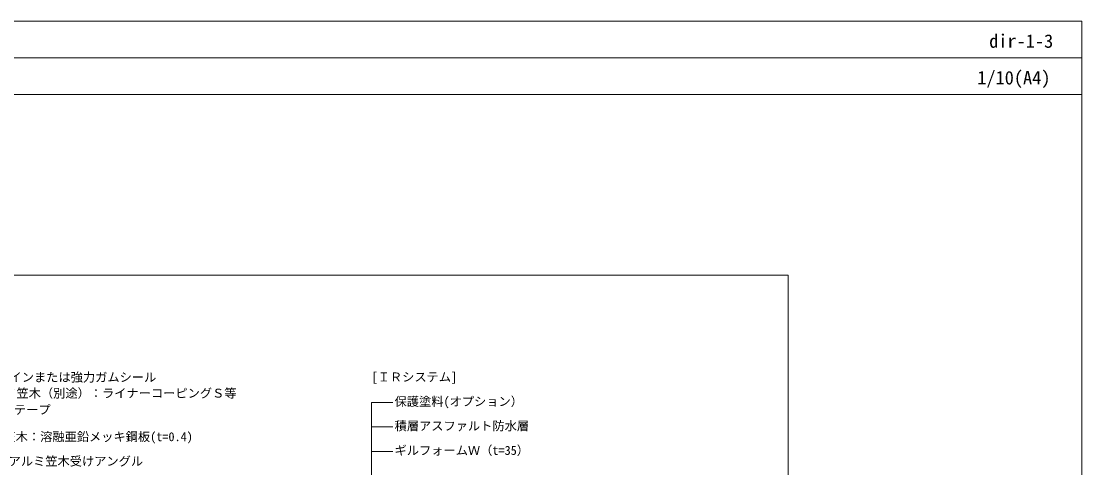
# Model space of a CAD drawing. Units: millimetres, scale not verified. Extents: x -1380 to 1380, y -955 to 955.
# Drawn here: x -354 to 1380, y 225 to 955 of the extents above; entities that cross this region are included whole.
import ezdxf
from ezdxf.enums import TextEntityAlignment as Align

# ---------------------------------------------------------------- set-up
doc = ezdxf.new("R2010")
doc.units = ezdxf.units.MM
doc.header["$LTSCALE"] = 3
for name, color, linetype, lineweight in [('0-0_0', 7, 'Continuous', 9), ('0-4_MOJI', 7, 'Continuous', 18), ('0-F_WAKU', 7, 'Continuous', 18)]:
    doc.layers.add(name, color=color, linetype=linetype, lineweight=lineweight)
doc.styles.add('ＭＳ ゴシック', font='')
doc.styles.get('ＭＳ ゴシック').set_extended_font_data('MS Gothic')

msp = doc.modelspace()

# ---------------------------------------------------------------- linework, layer by layer
at = {"layer": '0-0_0', "lineweight": 18}
msp.add_line((-1379.918, 895.002), (1380.082, 895.002), dxfattribs=at)
msp.add_lwpolyline([(-899.918, -659.998), (900.082, -659.998), (900.082, 540.002), (-899.918, 540.002)], close=True, dxfattribs=at)
at = {"layer": '0-4_MOJI'}
for p, q in [((218.611, -105.811), (218.611, 331.672)), ((218.611, 331.672), (253.187, 331.672)), ((218.611, 291.672), (253.187, 291.672)), ((218.611, 251.672), (253.187, 251.672))]:
    msp.add_line(p, q, dxfattribs=at)
at = {"layer": '0-F_WAKU'}
for points in [[(1380.082, 835.002), (-1379.918, 835.002), (-1379.918, 955.002), (1380.082, 955.002)], [(-1379.918, -954.998), (1380.082, -954.998), (1380.082, 955.002), (-1379.918, 955.002)]]:
    msp.add_lwpolyline(points, close=True, dxfattribs=at)

# ---------------------------------------------------------------- texts
at = {"layer": '0-4_MOJI', "style": 'ＭＳ ゴシック'}
for s, p in [('ＧＣラインまたは強力ガムシール', (-433.524, 361.286)), ('[ＩＲシステム]', (218.611, 361.672)), ('アルミ笠木（別途）：ライナーコーピングＳ等', (-422.197, 335.206)), ('保護塗料(オプション）', (256.187, 321.672)), ('防水テープ', (-406.294, 308.199)), ('積層アスファルト防水層', (256.187, 281.672)), ('捨笠木：溶融亜鉛メッキ鋼板(t=0.4)', (-403.538, 264.046)), ('ギルフォームＷ（t=35）', (256.187, 241.672)), ('アルミ笠木受けアングル', (-375.057, 223.999))]:
    msp.add_text(s, height=14.66, dxfattribs=at).set_placement(p, align=Align.BOTTOM_LEFT)
at = {"layer": '0-F_WAKU', "style": 'ＭＳ ゴシック'}
for s, p in [('dir-1-3', (1228.636, 905.002)), ('1/10(A4)', (1209.143, 845.002))]:
    msp.add_text(s, height=21.99, dxfattribs=at).set_placement(p, align=Align.BOTTOM_LEFT)

doc.saveas('drawing.dxf')
